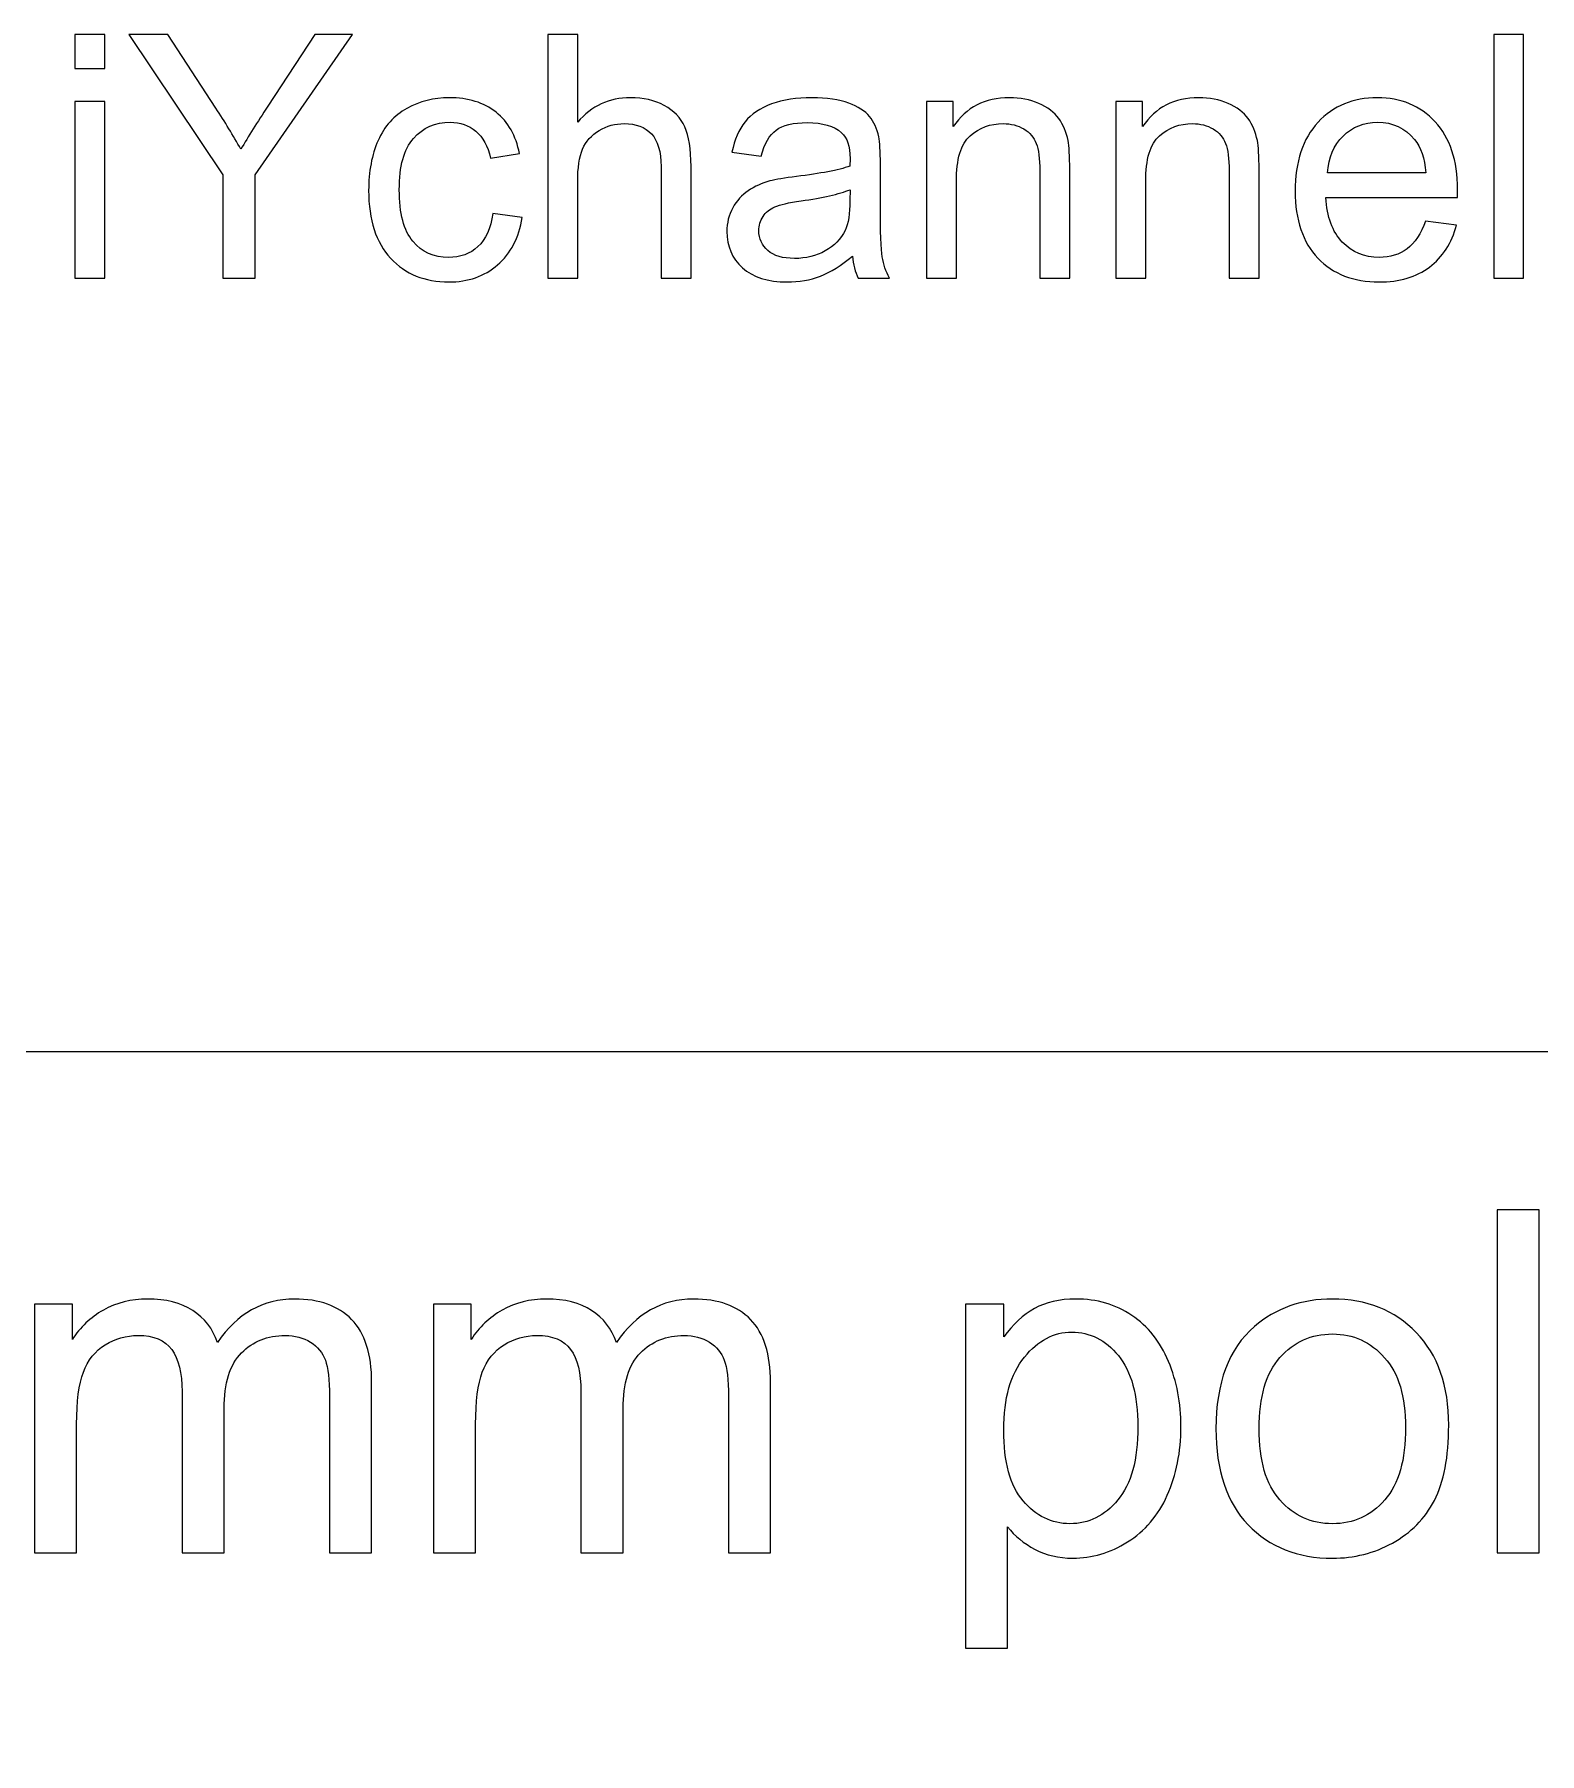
# Model space of a CAD drawing. Header units: millimetres. Extents: x -75 to 76, y -103 to 130.
# Drawn here: x -11.71 to 8.25, y 84.62 to 107.41 of the extents above; entities that cross this region are included whole.
import ezdxf

# ---------------------------------------------------------------- set-up
doc = ezdxf.new("R2010")
doc.units = ezdxf.units.MM
doc.header["$MEASUREMENT"] = 0
doc.layers.add('Layer 1', color=7, linetype='Continuous')

msp = doc.modelspace()

# ---------------------------------------------------------------- linework, layer by layer
at = {"layer": 'Layer 1', "color": 250, "lineweight": 9}
msp.add_lwpolyline([(-74.634, -102.9289), (75.6492, -102.9289), (75.6492, 93.9211), (-74.634, 93.9211), (-74.634, -102.9289)], close=True, dxfattribs=at)
at = {"layer": 'Layer 1', "color": 250}
for points, knots in [([(-11.1766, 106.955), (-11.1766, 106.955), (-11.1766, 107.4064), (-11.1766, 107.4064), (-11.1766, 107.4064), (-11.1766, 107.4064), (-10.7794, 107.4064), (-10.7794, 107.4064), (-10.7794, 107.4064), (-10.7794, 107.4064), (-10.7794, 106.955), (-10.7794, 106.955), (-10.7794, 106.955), (-10.7794, 106.955), (-11.1766, 106.955), (-11.1766, 106.955)], [0, 0, 0, 0, 0.2, 0.2, 0.2, 0.2, 0.4, 0.4, 0.4, 0.4, 0.6, 0.6, 0.6, 0.6, 1, 1, 1, 1]), ([(-9.213, 104.1744), (-9.213, 104.1744), (-9.213, 105.5437), (-9.213, 105.5437), (-9.213, 105.5437), (-9.213, 105.5437), (-10.4589, 107.4064), (-10.4589, 107.4064), (-10.4589, 107.4064), (-10.4589, 107.4064), (-9.9443, 107.4064), (-9.9443, 107.4064), (-9.9443, 107.4064), (-9.9443, 107.4064), (-9.3056, 106.4284), (-9.3056, 106.4284), (-9.3056, 106.4284), (-9.1867, 106.2471), (-9.0761, 106.0658), (-8.9753, 105.8844), (-8.9753, 105.8844), (-8.8768, 106.0537), (-8.7572, 106.2433), (-8.6179, 106.4539), (-8.6179, 106.4539), (-8.6179, 106.4539), (-7.992, 107.4064), (-7.992, 107.4064), (-7.992, 107.4064), (-7.992, 107.4064), (-7.4933, 107.4064), (-7.4933, 107.4064), (-7.4933, 107.4064), (-7.4933, 107.4064), (-8.7842, 105.5437), (-8.7842, 105.5437), (-8.7842, 105.5437), (-8.7842, 105.5437), (-8.7842, 104.1744), (-8.7842, 104.1744), (-8.7842, 104.1744), (-8.7842, 104.1744), (-9.213, 104.1744), (-9.213, 104.1744)], [0, 0, 0, 0, 0.0833333, 0.0833333, 0.0833333, 0.0833333, 0.1666667, 0.1666667, 0.1666667, 0.1666667, 0.25, 0.25, 0.25, 0.25, 0.3333333, 0.3333333, 0.3333333, 0.3333333, 0.4166667, 0.4166667, 0.4166667, 0.4166667, 0.5, 0.5, 0.5, 0.5, 0.5833333, 0.5833333, 0.5833333, 0.5833333, 0.6666667, 0.6666667, 0.6666667, 0.6666667, 0.75, 0.75, 0.75, 0.75, 0.8333333, 0.8333333, 0.8333333, 0.8333333, 1, 1, 1, 1]), ([(-4.906, 104.1744), (-4.906, 104.1744), (-4.906, 107.4064), (-4.906, 107.4064), (-4.906, 107.4064), (-4.906, 107.4064), (-4.5088, 107.4064), (-4.5088, 107.4064), (-4.5088, 107.4064), (-4.5088, 107.4064), (-4.5088, 106.2433), (-4.5088, 106.2433), (-4.5088, 106.2433), (-4.3245, 106.4592), (-4.092, 106.5668), (-3.8106, 106.5668), (-3.8106, 106.5668), (-3.6384, 106.5668), (-3.4887, 106.533), (-3.3608, 106.4645), (-3.3608, 106.4645), (-3.2336, 106.396), (-3.1426, 106.302), (-3.0877, 106.1816), (-3.0877, 106.1816), (-3.0328, 106.0612), (-3.0057, 105.886), (-3.0057, 105.6573), (-3.0057, 105.6573), (-3.0057, 105.6573), (-3.0057, 104.1744), (-3.0057, 104.1744), (-3.0057, 104.1744), (-3.0057, 104.1744), (-3.4029, 104.1744), (-3.4029, 104.1744), (-3.4029, 104.1744), (-3.4029, 104.1744), (-3.4029, 105.6558), (-3.4029, 105.6558), (-3.4029, 105.6558), (-3.4029, 105.8536), (-3.4458, 105.9981), (-3.5308, 106.0883), (-3.5308, 106.0883), (-3.6166, 106.1786), (-3.7369, 106.2237), (-3.8934, 106.2237), (-3.8934, 106.2237), (-4.01, 106.2237), (-4.1199, 106.1937), (-4.2229, 106.1327), (-4.2229, 106.1327), (-4.326, 106.0718), (-4.399, 105.989), (-4.4434, 105.8844), (-4.4434, 105.8844), (-4.487, 105.7806), (-4.5088, 105.637), (-4.5088, 105.4534), (-4.5088, 105.4534), (-4.5088, 105.4534), (-4.5088, 104.1744), (-4.5088, 104.1744), (-4.5088, 104.1744), (-4.5088, 104.1744), (-4.906, 104.1744), (-4.906, 104.1744)], [0, 0, 0, 0, 0.0555556, 0.0555556, 0.0555556, 0.0555556, 0.1111111, 0.1111111, 0.1111111, 0.1111111, 0.1666667, 0.1666667, 0.1666667, 0.1666667, 0.2222222, 0.2222222, 0.2222222, 0.2222222, 0.2777778, 0.2777778, 0.2777778, 0.2777778, 0.3333333, 0.3333333, 0.3333333, 0.3333333, 0.3888889, 0.3888889, 0.3888889, 0.3888889, 0.4444444, 0.4444444, 0.4444444, 0.4444444, 0.5, 0.5, 0.5, 0.5, 0.5555556, 0.5555556, 0.5555556, 0.5555556, 0.6111111, 0.6111111, 0.6111111, 0.6111111, 0.6666667, 0.6666667, 0.6666667, 0.6666667, 0.7222222, 0.7222222, 0.7222222, 0.7222222, 0.7777778, 0.7777778, 0.7777778, 0.7777778, 0.8333333, 0.8333333, 0.8333333, 0.8333333, 0.8888889, 0.8888889, 0.8888889, 0.8888889, 1, 1, 1, 1]), ([(7.6373, 104.1744), (7.6373, 104.1744), (7.6373, 107.4064), (7.6373, 107.4064), (7.6373, 107.4064), (7.6373, 107.4064), (8.0345, 107.4064), (8.0345, 107.4064), (8.0345, 107.4064), (8.0345, 107.4064), (8.0345, 104.1744), (8.0345, 104.1744), (8.0345, 104.1744), (8.0345, 104.1744), (7.6373, 104.1744), (7.6373, 104.1744)], [0, 0, 0, 0, 0.2, 0.2, 0.2, 0.2, 0.4, 0.4, 0.4, 0.4, 0.6, 0.6, 0.6, 0.6, 1, 1, 1, 1]), ([(-11.1766, 104.1744), (-11.1766, 104.1744), (-11.1766, 106.5172), (-11.1766, 106.5172), (-11.1766, 106.5172), (-11.1766, 106.5172), (-10.7794, 106.5172), (-10.7794, 106.5172), (-10.7794, 106.5172), (-10.7794, 106.5172), (-10.7794, 104.1744), (-10.7794, 104.1744), (-10.7794, 104.1744), (-10.7794, 104.1744), (-11.1766, 104.1744), (-11.1766, 104.1744)], [0, 0, 0, 0, 0.2, 0.2, 0.2, 0.2, 0.4, 0.4, 0.4, 0.4, 0.6, 0.6, 0.6, 0.6, 1, 1, 1, 1]), ([(-5.6328, 105.0321), (-5.6328, 105.0321), (-5.2446, 104.9779), (-5.2446, 104.9779), (-5.2446, 104.9779), (-5.2874, 104.7108), (-5.3958, 104.5024), (-5.5711, 104.3512), (-5.5711, 104.3512), (-5.7464, 104.2), (-5.9623, 104.1248), (-6.2174, 104.1248), (-6.2174, 104.1248), (-6.5371, 104.1248), (-6.7944, 104.2293), (-6.9884, 104.4385), (-6.9884, 104.4385), (-7.1833, 104.6477), (-7.2803, 104.9471), (-7.2803, 105.3367), (-7.2803, 105.3367), (-7.2803, 105.5896), (-7.2382, 105.81), (-7.1547, 105.9995), (-7.1547, 105.9995), (-7.0712, 106.1884), (-6.9441, 106.3306), (-6.7725, 106.4246), (-6.7725, 106.4246), (-6.6017, 106.5194), (-6.4159, 106.5668), (-6.2143, 106.5668), (-6.2143, 106.5668), (-5.9608, 106.5668), (-5.7524, 106.5029), (-5.5914, 106.3742), (-5.5914, 106.3742), (-5.4296, 106.2456), (-5.3258, 106.0628), (-5.2807, 105.8265), (-5.2807, 105.8265), (-5.2807, 105.8265), (-5.6644, 105.7678), (-5.6644, 105.7678), (-5.6644, 105.7678), (-5.7012, 105.9251), (-5.7659, 106.0432), (-5.86, 106.1229), (-5.86, 106.1229), (-5.9533, 106.2019), (-6.0661, 106.2418), (-6.1985, 106.2418), (-6.1985, 106.2418), (-6.3986, 106.2418), (-6.5611, 106.1703), (-6.6868, 106.0274), (-6.6868, 106.0274), (-6.8116, 105.8837), (-6.8741, 105.658), (-6.8741, 105.348), (-6.8741, 105.348), (-6.8741, 105.0336), (-6.8139, 104.8056), (-6.6936, 104.6634), (-6.6936, 104.6634), (-6.5724, 104.5212), (-6.4152, 104.4498), (-6.2218, 104.4498), (-6.2218, 104.4498), (-6.0654, 104.4498), (-5.9352, 104.4972), (-5.8314, 104.5927), (-5.8314, 104.5927), (-5.7268, 104.6875), (-5.6606, 104.8342), (-5.6328, 105.0321)], [0, 0, 0, 0, 0.05, 0.05, 0.05, 0.05, 0.1, 0.1, 0.1, 0.1, 0.15, 0.15, 0.15, 0.15, 0.2, 0.2, 0.2, 0.2, 0.25, 0.25, 0.25, 0.25, 0.3, 0.3, 0.3, 0.3, 0.35, 0.35, 0.35, 0.35, 0.4, 0.4, 0.4, 0.4, 0.45, 0.45, 0.45, 0.45, 0.5, 0.5, 0.5, 0.5, 0.55, 0.55, 0.55, 0.55, 0.6, 0.6, 0.6, 0.6, 0.65, 0.65, 0.65, 0.65, 0.7, 0.7, 0.7, 0.7, 0.75, 0.75, 0.75, 0.75, 0.8, 0.8, 0.8, 0.8, 0.85, 0.85, 0.85, 0.85, 0.9, 0.9, 0.9, 0.9, 1, 1, 1, 1]), ([(-0.8653, 104.4678), (-1.0128, 104.3422), (-1.155, 104.2542), (-1.2911, 104.2023), (-1.2911, 104.2023), (-1.4273, 104.1503), (-1.5733, 104.1248), (-1.7298, 104.1248), (-1.7298, 104.1248), (-1.9871, 104.1248), (-2.1849, 104.1872), (-2.3233, 104.3128), (-2.3233, 104.3128), (-2.4618, 104.4378), (-2.531, 104.598), (-2.531, 104.7928), (-2.531, 104.7928), (-2.531, 104.9072), (-2.5046, 105.0118), (-2.4527, 105.1066), (-2.4527, 105.1066), (-2.4001, 105.2014), (-2.3316, 105.2766), (-2.2473, 105.3338), (-2.2473, 105.3338), (-2.1624, 105.3909), (-2.0676, 105.4346), (-1.9615, 105.4639), (-1.9615, 105.4639), (-1.8832, 105.4842), (-1.7651, 105.5038), (-1.6079, 105.5233), (-1.6079, 105.5233), (-1.2874, 105.561), (-1.0504, 105.6068), (-0.8992, 105.6595), (-0.8992, 105.6595), (-0.8977, 105.7137), (-0.8969, 105.7483), (-0.8969, 105.7626), (-0.8969, 105.7626), (-0.8969, 105.9236), (-0.9345, 106.0372), (-1.0098, 106.1034), (-1.0098, 106.1034), (-1.1114, 106.1929), (-1.2626, 106.2373), (-1.4627, 106.2373), (-1.4627, 106.2373), (-1.65, 106.2373), (-1.7884, 106.2042), (-1.8772, 106.1388), (-1.8772, 106.1388), (-1.9667, 106.0733), (-2.0322, 105.9574), (-2.0751, 105.7904), (-2.0751, 105.7904), (-2.0751, 105.7904), (-2.4633, 105.8446), (-2.4633, 105.8446), (-2.4633, 105.8446), (-2.4279, 106.0109), (-2.37, 106.1455), (-2.2887, 106.2478), (-2.2887, 106.2478), (-2.2075, 106.3501), (-2.0901, 106.4284), (-1.9366, 106.4841), (-1.9366, 106.4841), (-1.7839, 106.539), (-1.6056, 106.5668), (-1.404, 106.5668), (-1.404, 106.5668), (-1.2039, 106.5668), (-1.0406, 106.5435), (-0.915, 106.4961), (-0.915, 106.4961), (-0.7901, 106.4487), (-0.6976, 106.39), (-0.6389, 106.3185), (-0.6389, 106.3185), (-0.5802, 106.2471), (-0.5388, 106.1568), (-0.5148, 106.0477), (-0.5148, 106.0477), (-0.502, 105.98), (-0.4952, 105.8581), (-0.4952, 105.6829), (-0.4952, 105.6829), (-0.4952, 105.6829), (-0.4952, 105.1562), (-0.4952, 105.1562), (-0.4952, 105.1562), (-0.4952, 104.7883), (-0.4869, 104.5558), (-0.4704, 104.4573), (-0.4704, 104.4573), (-0.4546, 104.3587), (-0.4215, 104.2647), (-0.3733, 104.1744), (-0.3733, 104.1744), (-0.3733, 104.1744), (-0.7886, 104.1744), (-0.7886, 104.1744), (-0.7886, 104.1744), (-0.8285, 104.2579), (-0.8541, 104.3558), (-0.8653, 104.4678)], [0, 0, 0, 0, 0.0357143, 0.0357143, 0.0357143, 0.0357143, 0.0714286, 0.0714286, 0.0714286, 0.0714286, 0.1071429, 0.1071429, 0.1071429, 0.1071429, 0.1428571, 0.1428571, 0.1428571, 0.1428571, 0.1785714, 0.1785714, 0.1785714, 0.1785714, 0.2142857, 0.2142857, 0.2142857, 0.2142857, 0.25, 0.25, 0.25, 0.25, 0.2857143, 0.2857143, 0.2857143, 0.2857143, 0.3214286, 0.3214286, 0.3214286, 0.3214286, 0.3571429, 0.3571429, 0.3571429, 0.3571429, 0.3928571, 0.3928571, 0.3928571, 0.3928571, 0.4285714, 0.4285714, 0.4285714, 0.4285714, 0.4642857, 0.4642857, 0.4642857, 0.4642857, 0.5, 0.5, 0.5, 0.5, 0.5357143, 0.5357143, 0.5357143, 0.5357143, 0.5714286, 0.5714286, 0.5714286, 0.5714286, 0.6071429, 0.6071429, 0.6071429, 0.6071429, 0.6428571, 0.6428571, 0.6428571, 0.6428571, 0.6785714, 0.6785714, 0.6785714, 0.6785714, 0.7142857, 0.7142857, 0.7142857, 0.7142857, 0.75, 0.75, 0.75, 0.75, 0.7857143, 0.7857143, 0.7857143, 0.7857143, 0.8214286, 0.8214286, 0.8214286, 0.8214286, 0.8571429, 0.8571429, 0.8571429, 0.8571429, 0.8928571, 0.8928571, 0.8928571, 0.8928571, 0.9285714, 0.9285714, 0.9285714, 0.9285714, 1, 1, 1, 1]), ([(0.1149, 104.1744), (0.1149, 104.1744), (0.1149, 106.5172), (0.1149, 106.5172), (0.1149, 106.5172), (0.1149, 106.5172), (0.4715, 106.5172), (0.4715, 106.5172), (0.4715, 106.5172), (0.4715, 106.5172), (0.4715, 106.1847), (0.4715, 106.1847), (0.4715, 106.1847), (0.6431, 106.4397), (0.8913, 106.5668), (1.2155, 106.5668), (1.2155, 106.5668), (1.357, 106.5668), (1.4864, 106.5412), (1.6045, 106.4908), (1.6045, 106.4908), (1.7226, 106.4404), (1.8114, 106.3734), (1.8701, 106.2914), (1.8701, 106.2914), (1.9288, 106.2094), (1.9702, 106.1117), (1.9935, 105.9988), (1.9935, 105.9988), (2.0077, 105.9251), (2.0153, 105.7964), (2.0153, 105.6129), (2.0153, 105.6129), (2.0153, 105.6129), (2.0153, 104.1744), (2.0153, 104.1744), (2.0153, 104.1744), (2.0153, 104.1744), (1.6181, 104.1744), (1.6181, 104.1744), (1.6181, 104.1744), (1.6181, 104.1744), (1.6181, 105.5978), (1.6181, 105.5978), (1.6181, 105.5978), (1.6181, 105.7596), (1.603, 105.8807), (1.5722, 105.9605), (1.5722, 105.9605), (1.5413, 106.0402), (1.4864, 106.1042), (1.4082, 106.1523), (1.4082, 106.1523), (1.3299, 106.1997), (1.2374, 106.2237), (1.1321, 106.2237), (1.1321, 106.2237), (0.9635, 106.2237), (0.8184, 106.1703), (0.6957, 106.0628), (0.6957, 106.0628), (0.5731, 105.9559), (0.5122, 105.7521), (0.5122, 105.4526), (0.5122, 105.4526), (0.5122, 105.4526), (0.5122, 104.1744), (0.5122, 104.1744), (0.5122, 104.1744), (0.5122, 104.1744), (0.1149, 104.1744), (0.1149, 104.1744)], [0, 0, 0, 0, 0.0526316, 0.0526316, 0.0526316, 0.0526316, 0.1052632, 0.1052632, 0.1052632, 0.1052632, 0.1578947, 0.1578947, 0.1578947, 0.1578947, 0.2105263, 0.2105263, 0.2105263, 0.2105263, 0.2631579, 0.2631579, 0.2631579, 0.2631579, 0.3157895, 0.3157895, 0.3157895, 0.3157895, 0.3684211, 0.3684211, 0.3684211, 0.3684211, 0.4210526, 0.4210526, 0.4210526, 0.4210526, 0.4736842, 0.4736842, 0.4736842, 0.4736842, 0.5263158, 0.5263158, 0.5263158, 0.5263158, 0.5789474, 0.5789474, 0.5789474, 0.5789474, 0.6315789, 0.6315789, 0.6315789, 0.6315789, 0.6842105, 0.6842105, 0.6842105, 0.6842105, 0.7368421, 0.7368421, 0.7368421, 0.7368421, 0.7894737, 0.7894737, 0.7894737, 0.7894737, 0.8421053, 0.8421053, 0.8421053, 0.8421053, 0.8947368, 0.8947368, 0.8947368, 0.8947368, 1, 1, 1, 1]), ([(2.6254, 104.1744), (2.6254, 104.1744), (2.6254, 106.5172), (2.6254, 106.5172), (2.6254, 106.5172), (2.6254, 106.5172), (2.982, 106.5172), (2.982, 106.5172), (2.982, 106.5172), (2.982, 106.5172), (2.982, 106.1847), (2.982, 106.1847), (2.982, 106.1847), (3.1535, 106.4397), (3.4018, 106.5668), (3.726, 106.5668), (3.726, 106.5668), (3.8675, 106.5668), (3.9969, 106.5412), (4.115, 106.4908), (4.115, 106.4908), (4.2331, 106.4404), (4.3219, 106.3734), (4.3806, 106.2914), (4.3806, 106.2914), (4.4393, 106.2094), (4.4806, 106.1117), (4.5039, 105.9988), (4.5039, 105.9988), (4.5182, 105.9251), (4.5257, 105.7964), (4.5257, 105.6129), (4.5257, 105.6129), (4.5257, 105.6129), (4.5257, 104.1744), (4.5257, 104.1744), (4.5257, 104.1744), (4.5257, 104.1744), (4.1285, 104.1744), (4.1285, 104.1744), (4.1285, 104.1744), (4.1285, 104.1744), (4.1285, 105.5978), (4.1285, 105.5978), (4.1285, 105.5978), (4.1285, 105.7596), (4.1135, 105.8807), (4.0826, 105.9605), (4.0826, 105.9605), (4.0518, 106.0402), (3.9969, 106.1042), (3.9186, 106.1523), (3.9186, 106.1523), (3.8404, 106.1997), (3.7479, 106.2237), (3.6425, 106.2237), (3.6425, 106.2237), (3.474, 106.2237), (3.3288, 106.1703), (3.2062, 106.0628), (3.2062, 106.0628), (3.0836, 105.9559), (3.0226, 105.7521), (3.0226, 105.4526), (3.0226, 105.4526), (3.0226, 105.4526), (3.0226, 104.1744), (3.0226, 104.1744), (3.0226, 104.1744), (3.0226, 104.1744), (2.6254, 104.1744), (2.6254, 104.1744)], [0, 0, 0, 0, 0.0526316, 0.0526316, 0.0526316, 0.0526316, 0.1052632, 0.1052632, 0.1052632, 0.1052632, 0.1578947, 0.1578947, 0.1578947, 0.1578947, 0.2105263, 0.2105263, 0.2105263, 0.2105263, 0.2631579, 0.2631579, 0.2631579, 0.2631579, 0.3157895, 0.3157895, 0.3157895, 0.3157895, 0.3684211, 0.3684211, 0.3684211, 0.3684211, 0.4210526, 0.4210526, 0.4210526, 0.4210526, 0.4736842, 0.4736842, 0.4736842, 0.4736842, 0.5263158, 0.5263158, 0.5263158, 0.5263158, 0.5789474, 0.5789474, 0.5789474, 0.5789474, 0.6315789, 0.6315789, 0.6315789, 0.6315789, 0.6842105, 0.6842105, 0.6842105, 0.6842105, 0.7368421, 0.7368421, 0.7368421, 0.7368421, 0.7894737, 0.7894737, 0.7894737, 0.7894737, 0.8421053, 0.8421053, 0.8421053, 0.8421053, 0.8947368, 0.8947368, 0.8947368, 0.8947368, 1, 1, 1, 1]), ([(6.7338, 104.9328), (6.7338, 104.9328), (7.1446, 104.8786), (7.1446, 104.8786), (7.1446, 104.8786), (7.0806, 104.6401), (6.961, 104.4543), (6.7864, 104.3226), (6.7864, 104.3226), (6.6119, 104.191), (6.3892, 104.1248), (6.1177, 104.1248), (6.1177, 104.1248), (5.7761, 104.1248), (5.5052, 104.2301), (5.3051, 104.4407), (5.3051, 104.4407), (5.105, 104.6506), (5.005, 104.9463), (5.005, 105.3262), (5.005, 105.3262), (5.005, 105.719), (5.1058, 106.0244), (5.3081, 106.2411), (5.3081, 106.2411), (5.5105, 106.4585), (5.7731, 106.5668), (6.0959, 106.5668), (6.0959, 106.5668), (6.4081, 106.5668), (6.6631, 106.4607), (6.8609, 106.2478), (6.8609, 106.2478), (7.0588, 106.0349), (7.1581, 105.7355), (7.1581, 105.3495), (7.1581, 105.3495), (7.1581, 105.3262), (7.1573, 105.2909), (7.1559, 105.2442), (7.1559, 105.2442), (7.1559, 105.2442), (5.4112, 105.2442), (5.4112, 105.2442), (5.4112, 105.2442), (5.4263, 104.9877), (5.4985, 104.7906), (5.6294, 104.6544), (5.6294, 104.6544), (5.7595, 104.5183), (5.9228, 104.4498), (6.1177, 104.4498), (6.1177, 104.4498), (6.2628, 104.4498), (6.387, 104.4881), (6.4893, 104.5649), (6.4893, 104.5649), (6.5924, 104.6416), (6.6736, 104.7643), (6.7338, 104.9328)], [0, 0, 0, 0, 0.0625, 0.0625, 0.0625, 0.0625, 0.125, 0.125, 0.125, 0.125, 0.1875, 0.1875, 0.1875, 0.1875, 0.25, 0.25, 0.25, 0.25, 0.3125, 0.3125, 0.3125, 0.3125, 0.375, 0.375, 0.375, 0.375, 0.4375, 0.4375, 0.4375, 0.4375, 0.5, 0.5, 0.5, 0.5, 0.5625, 0.5625, 0.5625, 0.5625, 0.625, 0.625, 0.625, 0.625, 0.6875, 0.6875, 0.6875, 0.6875, 0.75, 0.75, 0.75, 0.75, 0.8125, 0.8125, 0.8125, 0.8125, 0.875, 0.875, 0.875, 0.875, 1, 1, 1, 1]), ([(5.4338, 105.5692), (5.4338, 105.5692), (6.7383, 105.5692), (6.7383, 105.5692), (6.7383, 105.5692), (6.721, 105.7664), (6.6706, 105.9138), (6.5886, 106.0123), (6.5886, 106.0123), (6.463, 106.1651), (6.299, 106.2418), (6.0981, 106.2418), (6.0981, 106.2418), (5.916, 106.2418), (5.7633, 106.1809), (5.6392, 106.059), (5.6392, 106.059), (5.5158, 105.9371), (5.4473, 105.7739), (5.4338, 105.5692)], [0, 0, 0, 0, 0.1666667, 0.1666667, 0.1666667, 0.1666667, 0.3333333, 0.3333333, 0.3333333, 0.3333333, 0.5, 0.5, 0.5, 0.5, 0.6666667, 0.6666667, 0.6666667, 0.6666667, 1, 1, 1, 1]), ([(-0.8969, 105.348), (-1.0414, 105.2894), (-1.258, 105.2397), (-1.5469, 105.1991), (-1.5469, 105.1991), (-1.7109, 105.1758), (-1.8268, 105.1494), (-1.8945, 105.1201), (-1.8945, 105.1201), (-1.9622, 105.0907), (-2.0141, 105.0479), (-2.051, 104.9922), (-2.051, 104.9922), (-2.0879, 104.9358), (-2.1066, 104.8733), (-2.1066, 104.8041), (-2.1066, 104.8041), (-2.1066, 104.6995), (-2.0668, 104.6115), (-1.9863, 104.5416), (-1.9863, 104.5416), (-1.9058, 104.4716), (-1.7884, 104.4363), (-1.6342, 104.4363), (-1.6342, 104.4363), (-1.4815, 104.4363), (-1.3453, 104.4694), (-1.2257, 104.5363), (-1.2257, 104.5363), (-1.1068, 104.6025), (-1.0188, 104.6936), (-0.9631, 104.8087), (-0.9631, 104.8087), (-0.9202, 104.8982), (-0.8992, 105.0298), (-0.8992, 105.2036), (-0.8992, 105.2036), (-0.8992, 105.2036), (-0.8969, 105.348), (-0.8969, 105.348)], [0, 0, 0, 0, 0.0909091, 0.0909091, 0.0909091, 0.0909091, 0.1818182, 0.1818182, 0.1818182, 0.1818182, 0.2727273, 0.2727273, 0.2727273, 0.2727273, 0.3636364, 0.3636364, 0.3636364, 0.3636364, 0.4545455, 0.4545455, 0.4545455, 0.4545455, 0.5454545, 0.5454545, 0.5454545, 0.5454545, 0.6363636, 0.6363636, 0.6363636, 0.6363636, 0.7272727, 0.7272727, 0.7272727, 0.7272727, 0.8181818, 0.8181818, 0.8181818, 0.8181818, 1, 1, 1, 1]), ([(7.6833, 87.278), (7.6833, 87.278), (7.6833, 91.8246), (7.6833, 91.8246), (7.6833, 91.8246), (7.6833, 91.8246), (8.2421, 91.8246), (8.2421, 91.8246), (8.2421, 91.8246), (8.2421, 91.8246), (8.2421, 87.278), (8.2421, 87.278), (8.2421, 87.278), (8.2421, 87.278), (7.6833, 87.278), (7.6833, 87.278)], [0, 0, 0, 0, 0.2, 0.2, 0.2, 0.2, 0.4, 0.4, 0.4, 0.4, 0.6, 0.6, 0.6, 0.6, 1, 1, 1, 1]), ([(-11.7108, 87.278), (-11.7108, 87.278), (-11.7108, 90.5737), (-11.7108, 90.5737), (-11.7108, 90.5737), (-11.7108, 90.5737), (-11.2091, 90.5737), (-11.2091, 90.5737), (-11.2091, 90.5737), (-11.2091, 90.5737), (-11.2091, 90.108), (-11.2091, 90.108), (-11.2091, 90.108), (-11.1065, 90.2689), (-10.9689, 90.399), (-10.7975, 90.4964), (-10.7975, 90.4964), (-10.626, 90.5948), (-10.4313, 90.6435), (-10.2122, 90.6435), (-10.2122, 90.6435), (-9.9688, 90.6435), (-9.7688, 90.5927), (-9.6132, 90.4922), (-9.6132, 90.4922), (-9.4576, 90.3906), (-9.3475, 90.2498), (-9.284, 90.0678), (-9.284, 90.0678), (-9.0216, 90.4519), (-8.6818, 90.6435), (-8.2627, 90.6435), (-8.2627, 90.6435), (-7.9347, 90.6435), (-7.6817, 90.5535), (-7.506, 90.3726), (-7.506, 90.3726), (-7.3293, 90.1916), (-7.2404, 89.9133), (-7.2404, 89.5375), (-7.2404, 89.5375), (-7.2404, 89.5375), (-7.2404, 87.278), (-7.2404, 87.278), (-7.2404, 87.278), (-7.2404, 87.278), (-7.7992, 87.278), (-7.7992, 87.278), (-7.7992, 87.278), (-7.7992, 87.278), (-7.7992, 89.3523), (-7.7992, 89.3523), (-7.7992, 89.3523), (-7.7992, 89.5746), (-7.8182, 89.7355), (-7.8542, 89.8339), (-7.8542, 89.8339), (-7.8902, 89.9323), (-7.9558, 90.0106), (-8.0521, 90.0709), (-8.0521, 90.0709), (-8.1474, 90.1313), (-8.2596, 90.1609), (-8.3876, 90.1609), (-8.3876, 90.1609), (-8.6205, 90.1609), (-8.8131, 90.0836), (-8.9665, 89.9302), (-8.9665, 89.9302), (-9.12, 89.7757), (-9.1962, 89.5291), (-9.1962, 89.1904), (-9.1962, 89.1904), (-9.1962, 89.1904), (-9.1962, 87.278), (-9.1962, 87.278), (-9.1962, 87.278), (-9.1962, 87.278), (-9.755, 87.278), (-9.755, 87.278), (-9.755, 87.278), (-9.755, 87.278), (-9.755, 89.4169), (-9.755, 89.4169), (-9.755, 89.4169), (-9.755, 89.6645), (-9.8005, 89.8508), (-9.8915, 89.9746), (-9.8915, 89.9746), (-9.9825, 90.0985), (-10.1318, 90.1609), (-10.3381, 90.1609), (-10.3381, 90.1609), (-10.4948, 90.1609), (-10.6398, 90.1196), (-10.7731, 90.0371), (-10.7731, 90.0371), (-10.9065, 89.9545), (-11.0028, 89.8339), (-11.0631, 89.6741), (-11.0631, 89.6741), (-11.1224, 89.5153), (-11.152, 89.2857), (-11.152, 88.9862), (-11.152, 88.9862), (-11.152, 88.9862), (-11.152, 87.278), (-11.152, 87.278), (-11.152, 87.278), (-11.152, 87.278), (-11.7108, 87.278), (-11.7108, 87.278)], [0, 0, 0, 0, 0.0344828, 0.0344828, 0.0344828, 0.0344828, 0.0689655, 0.0689655, 0.0689655, 0.0689655, 0.1034483, 0.1034483, 0.1034483, 0.1034483, 0.137931, 0.137931, 0.137931, 0.137931, 0.1724138, 0.1724138, 0.1724138, 0.1724138, 0.2068966, 0.2068966, 0.2068966, 0.2068966, 0.2413793, 0.2413793, 0.2413793, 0.2413793, 0.2758621, 0.2758621, 0.2758621, 0.2758621, 0.3103448, 0.3103448, 0.3103448, 0.3103448, 0.3448276, 0.3448276, 0.3448276, 0.3448276, 0.3793103, 0.3793103, 0.3793103, 0.3793103, 0.4137931, 0.4137931, 0.4137931, 0.4137931, 0.4482759, 0.4482759, 0.4482759, 0.4482759, 0.4827586, 0.4827586, 0.4827586, 0.4827586, 0.5172414, 0.5172414, 0.5172414, 0.5172414, 0.5517241, 0.5517241, 0.5517241, 0.5517241, 0.5862069, 0.5862069, 0.5862069, 0.5862069, 0.6206897, 0.6206897, 0.6206897, 0.6206897, 0.6551724, 0.6551724, 0.6551724, 0.6551724, 0.6896552, 0.6896552, 0.6896552, 0.6896552, 0.7241379, 0.7241379, 0.7241379, 0.7241379, 0.7586207, 0.7586207, 0.7586207, 0.7586207, 0.7931034, 0.7931034, 0.7931034, 0.7931034, 0.8275862, 0.8275862, 0.8275862, 0.8275862, 0.862069, 0.862069, 0.862069, 0.862069, 0.8965517, 0.8965517, 0.8965517, 0.8965517, 0.9310345, 0.9310345, 0.9310345, 0.9310345, 1, 1, 1, 1]), ([(-6.4212, 87.278), (-6.4212, 87.278), (-6.4212, 90.5737), (-6.4212, 90.5737), (-6.4212, 90.5737), (-6.4212, 90.5737), (-5.9195, 90.5737), (-5.9195, 90.5737), (-5.9195, 90.5737), (-5.9195, 90.5737), (-5.9195, 90.108), (-5.9195, 90.108), (-5.9195, 90.108), (-5.8169, 90.2689), (-5.6793, 90.399), (-5.5079, 90.4964), (-5.5079, 90.4964), (-5.3364, 90.5948), (-5.1417, 90.6435), (-4.9226, 90.6435), (-4.9226, 90.6435), (-4.6792, 90.6435), (-4.4792, 90.5927), (-4.3236, 90.4922), (-4.3236, 90.4922), (-4.168, 90.3906), (-4.0579, 90.2498), (-3.9944, 90.0678), (-3.9944, 90.0678), (-3.732, 90.4519), (-3.3922, 90.6435), (-2.9731, 90.6435), (-2.9731, 90.6435), (-2.6451, 90.6435), (-2.3921, 90.5535), (-2.2164, 90.3726), (-2.2164, 90.3726), (-2.0397, 90.1916), (-1.9508, 89.9133), (-1.9508, 89.5375), (-1.9508, 89.5375), (-1.9508, 89.5375), (-1.9508, 87.278), (-1.9508, 87.278), (-1.9508, 87.278), (-1.9508, 87.278), (-2.5096, 87.278), (-2.5096, 87.278), (-2.5096, 87.278), (-2.5096, 87.278), (-2.5096, 89.3523), (-2.5096, 89.3523), (-2.5096, 89.3523), (-2.5096, 89.5746), (-2.5286, 89.7355), (-2.5646, 89.8339), (-2.5646, 89.8339), (-2.6006, 89.9323), (-2.6662, 90.0106), (-2.7625, 90.0709), (-2.7625, 90.0709), (-2.8578, 90.1313), (-2.97, 90.1609), (-3.098, 90.1609), (-3.098, 90.1609), (-3.3309, 90.1609), (-3.5235, 90.0836), (-3.6769, 89.9302), (-3.6769, 89.9302), (-3.8304, 89.7757), (-3.9066, 89.5291), (-3.9066, 89.1904), (-3.9066, 89.1904), (-3.9066, 89.1904), (-3.9066, 87.278), (-3.9066, 87.278), (-3.9066, 87.278), (-3.9066, 87.278), (-4.4654, 87.278), (-4.4654, 87.278), (-4.4654, 87.278), (-4.4654, 87.278), (-4.4654, 89.4169), (-4.4654, 89.4169), (-4.4654, 89.4169), (-4.4654, 89.6645), (-4.5109, 89.8508), (-4.6019, 89.9746), (-4.6019, 89.9746), (-4.6929, 90.0985), (-4.8422, 90.1609), (-5.0485, 90.1609), (-5.0485, 90.1609), (-5.2052, 90.1609), (-5.3502, 90.1196), (-5.4835, 90.0371), (-5.4835, 90.0371), (-5.6169, 89.9545), (-5.7132, 89.8339), (-5.7735, 89.6741), (-5.7735, 89.6741), (-5.8328, 89.5153), (-5.8624, 89.2857), (-5.8624, 88.9862), (-5.8624, 88.9862), (-5.8624, 88.9862), (-5.8624, 87.278), (-5.8624, 87.278), (-5.8624, 87.278), (-5.8624, 87.278), (-6.4212, 87.278), (-6.4212, 87.278)], [0, 0, 0, 0, 0.0344828, 0.0344828, 0.0344828, 0.0344828, 0.0689655, 0.0689655, 0.0689655, 0.0689655, 0.1034483, 0.1034483, 0.1034483, 0.1034483, 0.137931, 0.137931, 0.137931, 0.137931, 0.1724138, 0.1724138, 0.1724138, 0.1724138, 0.2068966, 0.2068966, 0.2068966, 0.2068966, 0.2413793, 0.2413793, 0.2413793, 0.2413793, 0.2758621, 0.2758621, 0.2758621, 0.2758621, 0.3103448, 0.3103448, 0.3103448, 0.3103448, 0.3448276, 0.3448276, 0.3448276, 0.3448276, 0.3793103, 0.3793103, 0.3793103, 0.3793103, 0.4137931, 0.4137931, 0.4137931, 0.4137931, 0.4482759, 0.4482759, 0.4482759, 0.4482759, 0.4827586, 0.4827586, 0.4827586, 0.4827586, 0.5172414, 0.5172414, 0.5172414, 0.5172414, 0.5517241, 0.5517241, 0.5517241, 0.5517241, 0.5862069, 0.5862069, 0.5862069, 0.5862069, 0.6206897, 0.6206897, 0.6206897, 0.6206897, 0.6551724, 0.6551724, 0.6551724, 0.6551724, 0.6896552, 0.6896552, 0.6896552, 0.6896552, 0.7241379, 0.7241379, 0.7241379, 0.7241379, 0.7586207, 0.7586207, 0.7586207, 0.7586207, 0.7931034, 0.7931034, 0.7931034, 0.7931034, 0.8275862, 0.8275862, 0.8275862, 0.8275862, 0.862069, 0.862069, 0.862069, 0.862069, 0.8965517, 0.8965517, 0.8965517, 0.8965517, 0.9310345, 0.9310345, 0.9310345, 0.9310345, 1, 1, 1, 1]), ([(0.6326, 86.0143), (0.6326, 86.0143), (0.6326, 90.5737), (0.6326, 90.5737), (0.6326, 90.5737), (0.6326, 90.5737), (1.1406, 90.5737), (1.1406, 90.5737), (1.1406, 90.5737), (1.1406, 90.5737), (1.1406, 90.1408), (1.1406, 90.1408), (1.1406, 90.1408), (1.2602, 90.308), (1.3957, 90.434), (1.547, 90.5176), (1.547, 90.5176), (1.6973, 90.6012), (1.8804, 90.6435), (2.0952, 90.6435), (2.0952, 90.6435), (2.3767, 90.6435), (2.6244, 90.5715), (2.8392, 90.4265), (2.8392, 90.4265), (3.0541, 90.2826), (3.216, 90.0784), (3.3261, 89.8159), (3.3261, 89.8159), (3.4351, 89.5524), (3.4901, 89.2645), (3.4901, 88.9502), (3.4901, 88.9502), (3.4901, 88.6147), (3.4298, 88.312), (3.3091, 88.0421), (3.3091, 88.0421), (3.1885, 87.7733), (3.0128, 87.5669), (2.7821, 87.423), (2.7821, 87.423), (2.5524, 87.2801), (2.3101, 87.2081), (2.0561, 87.2081), (2.0561, 87.2081), (1.8698, 87.2081), (1.7026, 87.2473), (1.5555, 87.3256), (1.5555, 87.3256), (1.4073, 87.4039), (1.2867, 87.5024), (1.1914, 87.622), (1.1914, 87.622), (1.1914, 87.622), (1.1914, 86.0143), (1.1914, 86.0143), (1.1914, 86.0143), (1.1914, 86.0143), (0.6326, 86.0143), (0.6326, 86.0143)], [0, 0, 0, 0, 0.0625, 0.0625, 0.0625, 0.0625, 0.125, 0.125, 0.125, 0.125, 0.1875, 0.1875, 0.1875, 0.1875, 0.25, 0.25, 0.25, 0.25, 0.3125, 0.3125, 0.3125, 0.3125, 0.375, 0.375, 0.375, 0.375, 0.4375, 0.4375, 0.4375, 0.4375, 0.5, 0.5, 0.5, 0.5, 0.5625, 0.5625, 0.5625, 0.5625, 0.625, 0.625, 0.625, 0.625, 0.6875, 0.6875, 0.6875, 0.6875, 0.75, 0.75, 0.75, 0.75, 0.8125, 0.8125, 0.8125, 0.8125, 0.875, 0.875, 0.875, 0.875, 1, 1, 1, 1]), ([(3.9548, 88.9258), (3.9548, 89.5344), (4.1241, 89.9852), (4.4638, 90.2784), (4.4638, 90.2784), (4.7464, 90.5218), (5.0925, 90.6435), (5.4999, 90.6435), (5.4999, 90.6435), (5.9518, 90.6435), (6.3222, 90.4953), (6.6101, 90.199), (6.6101, 90.199), (6.8969, 89.9037), (7.0409, 89.4942), (7.0409, 88.9724), (7.0409, 88.9724), (7.0409, 88.5491), (6.9774, 88.2167), (6.8504, 87.9744), (6.8504, 87.9744), (6.7234, 87.732), (6.5381, 87.5436), (6.2947, 87.4092), (6.2947, 87.4092), (6.0524, 87.2748), (5.7867, 87.2081), (5.4999, 87.2081), (5.4999, 87.2081), (5.0385, 87.2081), (4.666, 87.3553), (4.3813, 87.6505), (4.3813, 87.6505), (4.0966, 87.9458), (3.9548, 88.3713), (3.9548, 88.9258)], [0, 0, 0, 0, 0.1, 0.1, 0.1, 0.1, 0.2, 0.2, 0.2, 0.2, 0.3, 0.3, 0.3, 0.3, 0.4, 0.4, 0.4, 0.4, 0.5, 0.5, 0.5, 0.5, 0.6, 0.6, 0.6, 0.6, 0.7, 0.7, 0.7, 0.7, 0.8, 0.8, 0.8, 0.8, 1, 1, 1, 1]), ([(1.1406, 88.9057), (1.1406, 88.4834), (1.2263, 88.1712), (1.3967, 87.9691), (1.3967, 87.9691), (1.5682, 87.767), (1.7756, 87.6654), (2.019, 87.6654), (2.019, 87.6654), (2.2667, 87.6654), (2.4783, 87.7701), (2.654, 87.9797), (2.654, 87.9797), (2.8308, 88.1892), (2.9186, 88.5131), (2.9186, 88.9523), (2.9186, 88.9523), (2.9186, 89.3714), (2.8329, 89.6847), (2.6604, 89.8931), (2.6604, 89.8931), (2.4879, 90.1016), (2.2825, 90.2054), (2.0434, 90.2054), (2.0434, 90.2054), (1.8063, 90.2054), (1.5967, 90.0942), (1.4147, 89.873), (1.4147, 89.873), (1.2316, 89.6508), (1.1406, 89.3291), (1.1406, 88.9057)], [0, 0, 0, 0, 0.1111111, 0.1111111, 0.1111111, 0.1111111, 0.2222222, 0.2222222, 0.2222222, 0.2222222, 0.3333333, 0.3333333, 0.3333333, 0.3333333, 0.4444444, 0.4444444, 0.4444444, 0.4444444, 0.5555556, 0.5555556, 0.5555556, 0.5555556, 0.6666667, 0.6666667, 0.6666667, 0.6666667, 0.7777778, 0.7777778, 0.7777778, 0.7777778, 1, 1, 1, 1]), ([(4.5263, 88.9248), (4.5263, 88.5036), (4.6183, 88.1882), (4.8025, 87.9797), (4.8025, 87.9797), (4.9877, 87.7701), (5.2195, 87.6654), (5.4999, 87.6654), (5.4999, 87.6654), (5.7772, 87.6654), (6.0079, 87.7701), (6.1931, 87.9807), (6.1931, 87.9807), (6.3773, 88.1913), (6.4694, 88.512), (6.4694, 88.9428), (6.4694, 88.9428), (6.4694, 89.3492), (6.3762, 89.6571), (6.191, 89.8656), (6.191, 89.8656), (6.0058, 90.0752), (5.7751, 90.18), (5.4999, 90.18), (5.4999, 90.18), (5.2195, 90.18), (4.9877, 90.0762), (4.8025, 89.8677), (4.8025, 89.8677), (4.6183, 89.6593), (4.5263, 89.3449), (4.5263, 88.9248)], [0, 0, 0, 0, 0.1111111, 0.1111111, 0.1111111, 0.1111111, 0.2222222, 0.2222222, 0.2222222, 0.2222222, 0.3333333, 0.3333333, 0.3333333, 0.3333333, 0.4444444, 0.4444444, 0.4444444, 0.4444444, 0.5555556, 0.5555556, 0.5555556, 0.5555556, 0.6666667, 0.6666667, 0.6666667, 0.6666667, 0.7777778, 0.7777778, 0.7777778, 0.7777778, 1, 1, 1, 1])]:
    msp.add_open_spline(points, degree=3, knots=knots, dxfattribs=at)

doc.saveas('drawing.dxf')
